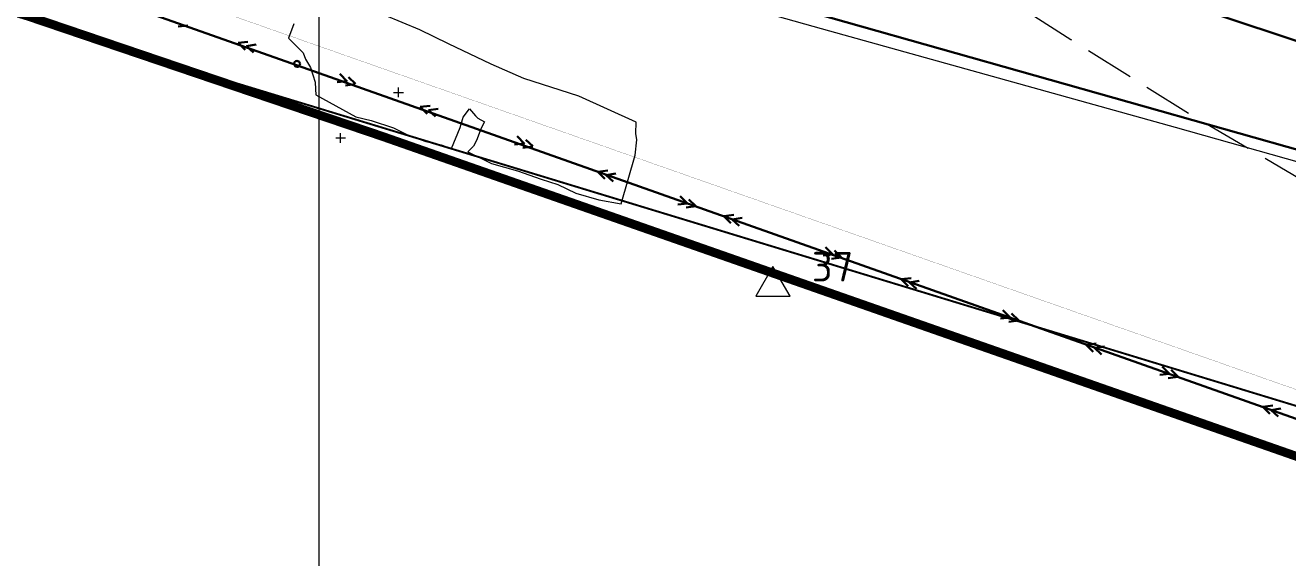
# Model space of a CAD drawing. Header units: millimetres. Extents: x 519 to 9564855, y -810 to 5021775.
# Drawn here: x 9532702 to 9533983, y 4997292 to 4997832 of the extents above; entities that cross this region are included whole.
import ezdxf

# ---------------------------------------------------------------- set-up
doc = ezdxf.new("R2010")
doc.units = ezdxf.units.MM
doc.header["$LTSCALE"] = 2
doc.header["$MEASUREMENT"] = 0
doc.header["$PDMODE"] = 2
doc.header["$PDSIZE"] = 5
for name, pattern in [('92051501$0$GROUND1', [60, 50, -10]), ('92051501$0$GROUND2', [35, 25, -10]), ('DASHED2', [9.525, 6.35, -3.175])]:
    doc.linetypes.add(name, pattern=pattern)
for name, color, linetype in [('CONTROL', 7, 'Continuous'), ('GRID_PULKOVO', 7, 'Continuous'), ('OilColl&Flowlines', 3, 'Continuous'), ('ROAD_FIELD', 255, '92051501$0$GROUND2'), ('ROAD_GROUND', 9, 'Continuous'), ('МГ-земельный участок', 7, 'Continuous'), ('Скважины 2017г', 221, 'Continuous')]:
    doc.layers.add(name, color=color, linetype=linetype)
for name, color, linetype, lineweight in [('Оптиковолоконный кабель', 220, 'CAB6', 20), ('Скв на 2025 допы от ХеКай', 204, 'Continuous', 0), ('Электро', 1, 'Continuous', 30), ('Электроснаб', 1, 'Continuous', 18), ('Электроснабжене', 1, 'Continuous', 18)]:
    doc.layers.add(name, color=color, linetype=linetype, lineweight=lineweight)
doc.styles.add('Elect', font='isocpeur.ttf')
doc.styles.get("Standard").update_dxf_attribs({"font": 'isocpeur.ttf', "width": 0.5})
doc.linetypes.add('CAB', pattern='A,0.7,-0.43403,["K",Standard,S=0.9,R=0,X=-0.4,Y=-0.3],-0.8', length=1.93403)
doc.linetypes.add('CAB6', pattern='A,0.9,-0.9,["6",Standard,S=0.9,R=0,X=-0.8,Y=-0.4],11', length=12.8)

msp = doc.modelspace()

# ---------------------------------------------------------------- linework, layer by layer
at = {"color": 5, "lineweight": 0}
for points in [[(9532974.4875, 4997833.82089), (9532969.082, 4997819.274), (9532983.85709, 4997804.42118), (9532986.33691, 4997798.15069), (9532991.35784, 4997789.64379), (9532996.2672, 4997774.56642), (9532996.53499, 4997767.67544), (9532996.924, 4997761.924), (9533037.43888, 4997739.52389), (9533052.85873, 4997735.73117), (9533075.64262, 4997728.14575), (9533091.30794, 4997720.56032), (9533108.40144, 4997714.39048), (9533124.06676, 4997711.06518), (9533134.634, 4997707.226), (9533143.43642, 4997728.70664), (9533146.27046, 4997739.02977), (9533152.626, 4997747.546), (9533158.94553, 4997740.44536), (9533161.23842, 4997738.09828), (9533167.87164, 4997734.34229), (9533164.612, 4997728), (9533159.77119, 4997715.55234), (9533156.91484, 4997709.55611), (9533151.06, 4997703.901), (9533175.13072, 4997691.8977), (9533201.47844, 4997684.71651), (9533225.44504, 4997676.04936), (9533242.38233, 4997670.6808), (9533260.59159, 4997661.92016), (9533284.1342, 4997655.21614), (9533306.64, 4997650.999)], [(9533306.64, 4997650.999), (9533320.86514, 4997700.56845), (9533322.62804, 4997716.19336), (9533321.48996, 4997722.59022), (9533321.783, 4997734.148), (9533263.8273, 4997760.27698), (9533207.81597, 4997778.51939), (9533174.63316, 4997792.98245), (9533131.34154, 4997813.45509), (9533102.39863, 4997827.95821), (9533066.44873, 4997842.67501)]]:
    msp.add_lwpolyline(points, dxfattribs=at)
at = {"layer": 'CONTROL', "lineweight": 0}
for p, q in [((9533460.54768, 4997587.27159), (9533443.13776, 4997557.25366)), ((9533460.54768, 4997587.27159), (9533443.13776, 4997557.25366)), ((9533477.9576, 4997557.25366), (9533460.54768, 4997587.27159)), ((9533477.9576, 4997557.25366), (9533460.54768, 4997587.27159)), ((9533443.13776, 4997557.25366), (9533477.9576, 4997557.25366)), ((9533443.13776, 4997557.25366), (9533477.9576, 4997557.25366))]:
    msp.add_line(p, q, dxfattribs=at)
at = {"layer": 'GRID_PULKOVO', "lineweight": 0}
msp.add_line((9533000, 5010000), (9533000, 4992000), dxfattribs=at)
at = {"layer": 'OilColl&Flowlines', "color": 5, "linetype": '92051501$0$GROUND1', "lineweight": 0, "ltscale": 2, "const_width": 0.2}
msp.add_lwpolyline([(9531064.61986, 4998491.95461), (9534411.39462, 4997314.77298)], dxfattribs=at)
at = {"layer": 'ROAD_FIELD', "lineweight": 0, "flags": 128}
msp.add_lwpolyline([(9534353.88151, 4997441.39868), (9534112.43335, 4997607.749), (9533884.173, 4997741.582), (9533763.044, 4997817.702), (9533545.475, 4997955.784), (9533312.80867, 4998109.48171), (9533113.836, 4998247.202), (9533000, 4998332.5767)], dxfattribs=at)
at = {"layer": 'ROAD_GROUND', "color": 8, "lineweight": 0, "const_width": 9}
for points in [[(9533000, 4997741.43394), (9532505.31041, 4997909.40323)], [(9534264.09179, 4997302.35139), (9534264.09179, 4997302.35139), (9534264.09179, 4997302.35139), (9534264.09179, 4997302.35139), (9534241.72861, 4997307.05943), (9533063.64497, 4997719.82362), (9533000, 4997741.43394)]]:
    msp.add_lwpolyline(points, dxfattribs=at)
at = {"layer": 'ROAD_GROUND', "lineweight": 0, "const_width": 5}
for points in [[(9533000, 4997741.43394), (9532505.83405, 4997909.22543)], [(9534348.47039, 4997424.09208), (9534332.85319, 4997399.48199), (9534293.76791, 4997323.12467), (9534264.09179, 4997302.35139), (9534241.72861, 4997307.05943), (9533063.65871, 4997719.81896), (9533000, 4997741.43394)]]:
    msp.add_lwpolyline(points, dxfattribs=at)
at = {"layer": 'ROAD_GROUND', "lineweight": 0}
for points in [[(9533000, 4997744.60216), (9532506.7986, 4997912.06615)], [(9533000, 4997738.26572), (9532504.34586, 4997906.56252)], [(9534344.64896, 4997423.15535), (9534330.237, 4997400.955), (9534291.437, 4997325.155), (9534263.437, 4997305.555), (9534242.537, 4997309.955), (9533064.637, 4997722.655), (9533000, 4997744.60216)], [(9534349.25914, 4997420.3753), (9534335.46937, 4997398.00898), (9534296.09882, 4997321.09434), (9534264.74658, 4997299.14778), (9534240.92022, 4997304.16386), (9533062.68042, 4997716.98291), (9533000, 4997738.26572)]]:
    msp.add_lwpolyline(points, dxfattribs=at)
at = {"layer": 'МГ-земельный участок', "color": 0, "linetype": 'DASHED2', "lineweight": 25, "ltscale": 5, "const_width": 2}
msp.add_lwpolyline([(9522167.80801, 4999999.48247), (9521654, 5002362), (9522840, 5002532), (9525642, 5002155), (9528521, 5002235), (9531281, 5003464), (9533105, 5001043), (9546614, 4998215), (9544978, 4995525), (9543652, 4996420), (9539605, 4995735), (9529554.6705, 4998798.09585), (9529554.71722, 4998845.23995), (9529525.402, 4998845.269), (9529525.36994, 4998882.97318), (9529309.91997, 4998882.84552), (9526935, 5000017), (9526935, 4999132), (9522906, 5001105), (9522683.367, 5000265.06642), (9522496, 5000315)], close=True, dxfattribs=at)
at = {"layer": 'Оптиковолоконный кабель', "linetype": 'CAB', "lineweight": 0, "ltscale": 0.5, "elevation": -37.2261}
msp.add_lwpolyline([(9534217.7939, 4997630.0899), (9533869.2489, 4997728.4439), (9533518.5075, 4997826.5581), (9532813.3617, 4998024.5259), (9532539.2376, 4998104.3616), (9532472.6436, 4998126.0021), (9532470.4211, 4998139.4908), (9532699.1827, 4998659.6071), (9532863.5241, 4999041.1755), (9532870.8227, 4999081.1421), (9532851.5813, 4999108.5696), (9532818.6079, 4999121.6734), (9532531.8171, 4999225.3627), (9532095.0405, 4999382.6577), (9531675.2934, 4999531.54), (9531490.1621, 4999598.2241), (9531158.3562, 4999721.9177)], dxfattribs=at)
at = {"layer": 'Скв на 2025 допы от ХеКай', "linetype": 'ByBlock', "lineweight": 0}
msp.add_point((9533080.7, 4997764.3), dxfattribs=at)
at = {"layer": 'Скважины 2017г', "color": 18, "linetype": 'ByBlock', "lineweight": 0, "ltscale": 5, "true_color": 0x000000}
msp.add_point((9533022, 4997718), dxfattribs=at)
at = {"layer": 'Электро'}
for p, q in [((9532805.02071, 4998209.44504), (9534259.14396, 4997728.302, 0.00001)), ((9532669.88214, 4998080.7316, 0), (9534512.2057, 4997558.9493, 18.1559)), ((9532389.06634, 4998000.1676), (9533000.18214, 4997783.74655)), ((9532866.91291, 4997832.36244), (9532857.07098, 4997831.03349)), ((9532927.94788, 4997815.72741), (9532917.86807, 4997814.48275)), ((9532917.86807, 4997814.48275), (9532924.99965, 4997807.40701)), ((9532926.34741, 4997811.21062), (9532936.27359, 4997812.7773)), ((9532933.40959, 4997804.69462), (9532926.34741, 4997811.21062)), ((9533000.18214, 4997783.74655), (9534250.41914, 4997340.9866)), ((9533028.71886, 4997775.20411), (9533021.04212, 4997783.00816)), ((9533036.97515, 4997772.81373), (9533029.99722, 4997779.56746)), ((9533028.56522, 4997775.52612), (9533018.56963, 4997774.51918)), ((9533036.89092, 4997772.57601), (9533027.04898, 4997771.24706)), ((9533112.78673, 4997750.67815), (9533102.70691, 4997749.43349)), ((9533102.70691, 4997749.43349), (9533109.83849, 4997742.35775)), ((9533111.18626, 4997746.16136), (9533121.11243, 4997747.72804)), ((9533118.24843, 4997739.64536), (9533111.18626, 4997746.16136)), ((9533208.68628, 4997711.88002), (9533201.00953, 4997719.68407)), ((9533216.94257, 4997709.48964), (9533209.96463, 4997716.24336)), ((9533208.53263, 4997712.20203), (9533198.53705, 4997711.19509)), ((9533216.85834, 4997709.25192), (9533207.0164, 4997707.92297)), ((9533292.95035, 4997684.77776), (9533282.87054, 4997683.53311)), ((9533282.87054, 4997683.53311), (9533290.00212, 4997676.45736)), ((9533291.34988, 4997680.26098), (9533301.27606, 4997681.82765)), ((9533298.41206, 4997673.74498), (9533291.34988, 4997680.26098)), ((9533373.99171, 4997651.50913), (9533363.99613, 4997650.50219)), ((9533374.14535, 4997651.18711), (9533366.46861, 4997658.99117)), ((9533382.40165, 4997648.79674), (9533375.42371, 4997655.55046)), ((9533382.31741, 4997648.55901), (9533372.47547, 4997647.23006)), ((9533420.99664, 4997639.84106), (9533410.91683, 4997638.59641)), ((9533410.91683, 4997638.59641), (9533418.04841, 4997631.52066)), ((9533419.39617, 4997635.32428), (9533429.32235, 4997636.89095)), ((9533426.45835, 4997628.80828), (9533419.39617, 4997635.32428)), ((9533521.61398, 4997599.63977), (9533511.61839, 4997598.63283)), ((9533521.76762, 4997599.31776), (9533514.09087, 4997607.12182)), ((9533530.02391, 4997596.92738), (9533523.04598, 4997603.68111)), ((9533529.93968, 4997596.68966), (9533520.09774, 4997595.36071)), ((9533600.79833, 4997575.75623), (9533590.71852, 4997574.51157)), ((9533590.71852, 4997574.51157), (9533597.85009, 4997567.43583)), ((9533599.19786, 4997571.23944), (9533609.12403, 4997572.80612)), ((9533606.26003, 4997564.72344), (9533599.19786, 4997571.23944)), ((9533701.41566, 4997535.55494), (9533691.42008, 4997534.548)), ((9533701.56931, 4997535.23293), (9533693.89256, 4997543.03698)), ((9533709.8256, 4997532.84255), (9533702.84766, 4997539.59627)), ((9533709.74137, 4997532.60483), (9533699.89943, 4997531.27587)), ((9533788.64278, 4997509.23284), (9533778.56297, 4997507.98818)), ((9533778.56297, 4997507.98818), (9533785.69455, 4997500.91244)), ((9533787.04231, 4997504.71605), (9533796.96849, 4997506.28273)), ((9533794.10449, 4997498.20005), (9533787.04231, 4997504.71605)), ((9533863.25962, 4997477.97179), (9533855.58287, 4997485.77584)), ((9533863.10597, 4997478.2938), (9533853.11039, 4997477.28686)), ((9533871.43168, 4997475.34369), (9533861.58974, 4997474.01474)), ((9533871.51591, 4997475.58141), (9533864.53797, 4997482.33514)), ((9533967.79257, 4997446.19831), (9533957.71276, 4997444.95365)), ((9533957.71276, 4997444.95365), (9533964.84434, 4997437.87791)), ((9533966.1921, 4997441.68152), (9533976.11828, 4997443.24819)), ((9533973.25428, 4997435.16552), (9533966.1921, 4997441.68152))]:
    msp.add_line(p, q, dxfattribs=at)
for start, end in [(91.08526595, 271.08526584), (271.08526584, 91.08526595)]:
    msp.add_arc((9532977.78957, 4997793.21881), 3, start, end, dxfattribs=at)
at = {"layer": 'Электроснаб', "color": 1, "linetype": 'ByBlock', "lineweight": 0}
for p, q in [((9532805.02071, 4998209.44504), (9534259.14396, 4997728.302, 0.00001)), ((9532669.88214, 4998080.7316, 0), (9534655.68214, 4997518.8316, 0)), ((9532669.88214, 4998080.7316, 0), (9534655.68214, 4997518.8316, 0)), ((9532389.06634, 4998000.1676), (9533000.18214, 4997783.74655)), ((9532866.91291, 4997832.36244), (9532857.07098, 4997831.03349)), ((9532927.94788, 4997815.72741), (9532917.86807, 4997814.48275)), ((9532917.86807, 4997814.48275), (9532924.99965, 4997807.40701)), ((9532926.34741, 4997811.21062), (9532936.27359, 4997812.7773)), ((9532933.40959, 4997804.69462), (9532926.34741, 4997811.21062)), ((9533000.18214, 4997783.74655), (9534250.41914, 4997340.9866)), ((9533028.71886, 4997775.20411), (9533021.04212, 4997783.00816)), ((9533036.97515, 4997772.81373), (9533029.99722, 4997779.56746)), ((9533028.56522, 4997775.52612), (9533018.56963, 4997774.51918)), ((9533036.89092, 4997772.57601), (9533027.04898, 4997771.24706)), ((9533112.78673, 4997750.67815), (9533102.70691, 4997749.43349)), ((9533102.70691, 4997749.43349), (9533109.83849, 4997742.35775)), ((9533111.18626, 4997746.16136), (9533121.11243, 4997747.72804)), ((9533118.24843, 4997739.64536), (9533111.18626, 4997746.16136)), ((9533208.68628, 4997711.88002), (9533201.00953, 4997719.68407)), ((9533216.94257, 4997709.48964), (9533209.96463, 4997716.24336)), ((9533208.53263, 4997712.20203), (9533198.53705, 4997711.19509)), ((9533216.85834, 4997709.25192), (9533207.0164, 4997707.92297)), ((9533292.95035, 4997684.77776), (9533282.87054, 4997683.53311)), ((9533282.87054, 4997683.53311), (9533290.00212, 4997676.45736)), ((9533291.34988, 4997680.26098), (9533301.27606, 4997681.82765)), ((9533298.41206, 4997673.74498), (9533291.34988, 4997680.26098))]:
    msp.add_line(p, q, dxfattribs=at)
at = {"layer": 'Электроснаб', "color": 1, "lineweight": 0}
for p, q in [((9533373.99171, 4997651.50913), (9533363.99613, 4997650.50219)), ((9533374.14535, 4997651.18711), (9533366.46861, 4997658.99117)), ((9533382.40165, 4997648.79674), (9533375.42371, 4997655.55046)), ((9533382.31741, 4997648.55901), (9533372.47547, 4997647.23006)), ((9533420.99664, 4997639.84106), (9533410.91683, 4997638.59641)), ((9533410.91683, 4997638.59641), (9533418.04841, 4997631.52066)), ((9533419.39617, 4997635.32428), (9533429.32235, 4997636.89095)), ((9533426.45835, 4997628.80828), (9533419.39617, 4997635.32428)), ((9533521.61398, 4997599.63977), (9533511.61839, 4997598.63283)), ((9533521.76762, 4997599.31776), (9533514.09087, 4997607.12182)), ((9533530.02391, 4997596.92738), (9533523.04598, 4997603.68111)), ((9533529.93968, 4997596.68966), (9533520.09774, 4997595.36071)), ((9533600.79833, 4997575.75623), (9533590.71852, 4997574.51157)), ((9533590.71852, 4997574.51157), (9533597.85009, 4997567.43583)), ((9533599.19786, 4997571.23944), (9533609.12403, 4997572.80612)), ((9533606.26003, 4997564.72344), (9533599.19786, 4997571.23944)), ((9533701.41566, 4997535.55494), (9533691.42008, 4997534.548)), ((9533701.56931, 4997535.23293), (9533693.89256, 4997543.03698)), ((9533709.8256, 4997532.84255), (9533702.84766, 4997539.59627)), ((9533709.74137, 4997532.60483), (9533699.89943, 4997531.27587)), ((9533788.64278, 4997509.23284), (9533778.56297, 4997507.98818)), ((9533778.56297, 4997507.98818), (9533785.69455, 4997500.91244)), ((9533787.04231, 4997504.71605), (9533796.96849, 4997506.28273)), ((9533794.10449, 4997498.20005), (9533787.04231, 4997504.71605)), ((9533863.25962, 4997477.97179), (9533855.58287, 4997485.77584)), ((9533863.10597, 4997478.2938), (9533853.11039, 4997477.28686)), ((9533871.43168, 4997475.34369), (9533861.58974, 4997474.01474)), ((9533871.51591, 4997475.58141), (9533864.53797, 4997482.33514)), ((9533967.79257, 4997446.19831), (9533957.71276, 4997444.95365)), ((9533957.71276, 4997444.95365), (9533964.84434, 4997437.87791)), ((9533966.1921, 4997441.68152), (9533976.11828, 4997443.24819)), ((9533973.25428, 4997435.16552), (9533966.1921, 4997441.68152))]:
    msp.add_line(p, q, dxfattribs=at)
at = {"layer": 'Электроснаб', "color": 1, "linetype": 'ByBlock', "lineweight": 0}
for start, end in [(91.08526595, 271.08526584), (271.08526584, 91.08526595)]:
    msp.add_arc((9532977.78957, 4997793.21881), 3, start, end, dxfattribs=at)
at = {"layer": 'Электроснабжене', "color": 1, "linetype": 'ByBlock', "lineweight": 0}
for p, q in [((9532805.02071, 4998209.44504), (9534259.14396, 4997728.302, 0.00001)), ((9532669.88214, 4998080.7316, 0), (9534655.68214, 4997518.8316, 0)), ((9532669.88214, 4998080.7316, 0), (9534655.68214, 4997518.8316, 0)), ((9532389.06634, 4998000.1676), (9533000.18214, 4997783.74655)), ((9532866.91291, 4997832.36244), (9532857.07098, 4997831.03349)), ((9532927.94788, 4997815.72741), (9532917.86807, 4997814.48275)), ((9532917.86807, 4997814.48275), (9532924.99965, 4997807.40701)), ((9532926.34741, 4997811.21062), (9532936.27359, 4997812.7773)), ((9532933.40959, 4997804.69462), (9532926.34741, 4997811.21062)), ((9533000.18214, 4997783.74655), (9534250.41914, 4997340.9866)), ((9533028.71886, 4997775.20411), (9533021.04212, 4997783.00816)), ((9533036.97515, 4997772.81373), (9533029.99722, 4997779.56746)), ((9533028.56522, 4997775.52612), (9533018.56963, 4997774.51918)), ((9533036.89092, 4997772.57601), (9533027.04898, 4997771.24706)), ((9533112.78673, 4997750.67815), (9533102.70691, 4997749.43349)), ((9533102.70691, 4997749.43349), (9533109.83849, 4997742.35775)), ((9533111.18626, 4997746.16136), (9533121.11243, 4997747.72804)), ((9533118.24843, 4997739.64536), (9533111.18626, 4997746.16136)), ((9533208.68628, 4997711.88002), (9533201.00953, 4997719.68407)), ((9533216.94257, 4997709.48964), (9533209.96463, 4997716.24336)), ((9533208.53263, 4997712.20203), (9533198.53705, 4997711.19509)), ((9533216.85834, 4997709.25192), (9533207.0164, 4997707.92297)), ((9533292.95035, 4997684.77776), (9533282.87054, 4997683.53311)), ((9533282.87054, 4997683.53311), (9533290.00212, 4997676.45736)), ((9533291.34988, 4997680.26098), (9533301.27606, 4997681.82765)), ((9533298.41206, 4997673.74498), (9533291.34988, 4997680.26098))]:
    msp.add_line(p, q, dxfattribs=at)
at = {"layer": 'Электроснабжене', "color": 1, "lineweight": 0}
for p, q in [((9533373.99171, 4997651.50913), (9533363.99613, 4997650.50219)), ((9533374.14535, 4997651.18711), (9533366.46861, 4997658.99117)), ((9533382.40165, 4997648.79674), (9533375.42371, 4997655.55046)), ((9533382.31741, 4997648.55901), (9533372.47547, 4997647.23006)), ((9533420.99664, 4997639.84106), (9533410.91683, 4997638.59641)), ((9533410.91683, 4997638.59641), (9533418.04841, 4997631.52066)), ((9533419.39617, 4997635.32428), (9533429.32235, 4997636.89095)), ((9533426.45835, 4997628.80828), (9533419.39617, 4997635.32428)), ((9533521.61398, 4997599.63977), (9533511.61839, 4997598.63283)), ((9533521.76762, 4997599.31776), (9533514.09087, 4997607.12182)), ((9533530.02391, 4997596.92738), (9533523.04598, 4997603.68111)), ((9533529.93968, 4997596.68966), (9533520.09774, 4997595.36071)), ((9533600.79833, 4997575.75623), (9533590.71852, 4997574.51157)), ((9533590.71852, 4997574.51157), (9533597.85009, 4997567.43583)), ((9533599.19786, 4997571.23944), (9533609.12403, 4997572.80612)), ((9533606.26003, 4997564.72344), (9533599.19786, 4997571.23944)), ((9533701.41566, 4997535.55494), (9533691.42008, 4997534.548)), ((9533701.56931, 4997535.23293), (9533693.89256, 4997543.03698)), ((9533709.8256, 4997532.84255), (9533702.84766, 4997539.59627)), ((9533709.74137, 4997532.60483), (9533699.89943, 4997531.27587)), ((9533788.64278, 4997509.23284), (9533778.56297, 4997507.98818)), ((9533778.56297, 4997507.98818), (9533785.69455, 4997500.91244)), ((9533787.04231, 4997504.71605), (9533796.96849, 4997506.28273)), ((9533794.10449, 4997498.20005), (9533787.04231, 4997504.71605)), ((9533863.25962, 4997477.97179), (9533855.58287, 4997485.77584)), ((9533863.10597, 4997478.2938), (9533853.11039, 4997477.28686)), ((9533871.43168, 4997475.34369), (9533861.58974, 4997474.01474)), ((9533871.51591, 4997475.58141), (9533864.53797, 4997482.33514)), ((9533967.79257, 4997446.19831), (9533957.71276, 4997444.95365)), ((9533957.71276, 4997444.95365), (9533964.84434, 4997437.87791)), ((9533966.1921, 4997441.68152), (9533976.11828, 4997443.24819)), ((9533973.25428, 4997435.16552), (9533966.1921, 4997441.68152))]:
    msp.add_line(p, q, dxfattribs=at)
at = {"layer": 'Электроснабжене', "color": 1, "linetype": 'ByBlock', "lineweight": 0}
for start, end in [(91.08526595, 271.08526584), (271.08526584, 91.08526595)]:
    msp.add_arc((9532977.78957, 4997793.21881), 3, start, end, dxfattribs=at)

# ---------------------------------------------------------------- texts
at = {"layer": 'CONTROL', "lineweight": 0, "style": 'Elect'}
msp.add_text(' _37', height=30.011925, rotation=0.00000003, dxfattribs=at).set_placement((9533460.54768, 4997572.26263))

doc.saveas('drawing.dxf')
